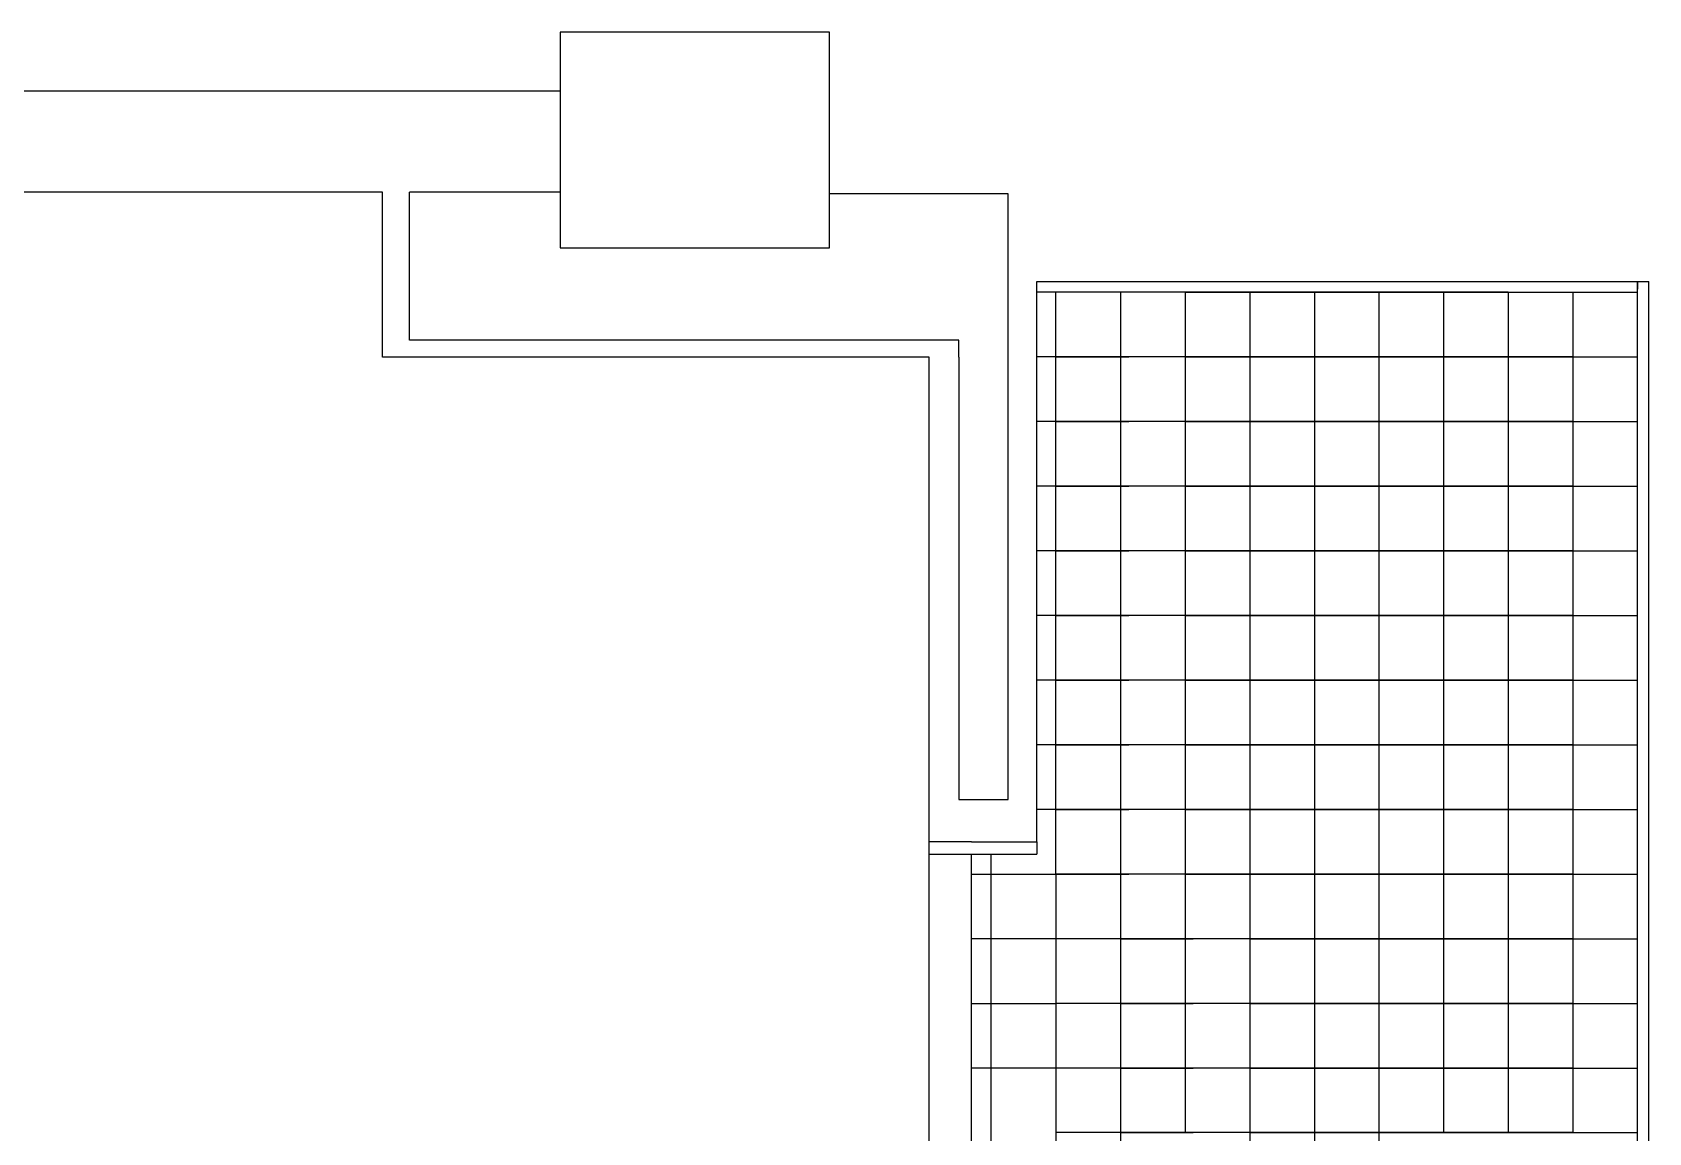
# Model space of a CAD drawing. Header units: millimetres. Extents: x 2377 to 4712, y -254 to 3188.
# Drawn here: x 4113 to 4446.5, y 2912.1 to 3139 of the extents above; entities that cross this region are included whole.
import ezdxf

# ---------------------------------------------------------------- set-up
doc = ezdxf.new("R2010")
doc.units = ezdxf.units.MM

msp = doc.modelspace()

# ---------------------------------------------------------------- linework, layer by layer
for p, q in [((4277.48, 3139.05), (4221.93, 3139.05)), ((4221.93, 3139.05), (4221.93, 3094.6)), ((4277.48, 3105.71), (4277.48, 3139.05)), ((4221.93, 3126.9), (4006.18, 3126.9)), ((4185.29, 3106.11), (4027.21, 3106.11)), ((4185.29, 3072.06), (4185.29, 3106.11)), ((4190.82, 3075.55), (4190.82, 3106.11)), ((4221.93, 3106.11), (4190.82, 3106.11)), ((4314.35, 3105.71), (4277.48, 3105.71)), ((4277.48, 3094.6), (4277.48, 3105.71)), ((4314.35, 2980.82), (4314.35, 3105.71)), ((4221.93, 3094.6), (4277.48, 3094.6)), ((4320.27, 3087.66), (4444.18, 3087.66)), ((4320.27, 2972.06), (4320.27, 3087.66)), ((4350.85, 3085.44), (4320.27, 3085.44)), ((4324.18, 3072.1), (4324.18, 3085.44)), ((4337.52, 3085.44), (4337.52, 3072.1)), ((4364.18, 3085.44), (4350.85, 3085.44)), ((4350.85, 3085.44), (4350.85, 3072.1)), ((4350.85, 3085.44), (4364.18, 3085.44)), ((4377.52, 3085.44), (4364.18, 3085.44)), ((4364.18, 3085.44), (4364.18, 3072.1)), ((4364.18, 3085.44), (4377.52, 3085.44)), ((4390.85, 3085.44), (4377.52, 3085.44)), ((4377.52, 3085.44), (4377.52, 3072.1)), ((4377.52, 3085.44), (4390.85, 3085.44)), ((4404.18, 3085.44), (4390.85, 3085.44)), ((4390.85, 3085.44), (4390.85, 3072.1)), ((4390.85, 3085.44), (4404.18, 3085.44)), ((4417.52, 3085.44), (4404.18, 3085.44)), ((4404.18, 3085.44), (4404.18, 3072.1)), ((4404.18, 3085.44), (4444.18, 3085.44)), ((4417.52, 3085.44), (4417.52, 3072.1)), ((4430.85, 3085.44), (4430.85, 3058.77)), ((4444.18, 2165.45), (4444.18, 3087.66)), ((4444.18, 3087.66), (4446.49, 3087.66)), ((4444.18, 3087.66), (4444.18, 3086.06)), ((4446.49, 2165.45), (4446.49, 3087.66)), ((4304.17, 3075.55), (4190.82, 3075.55)), ((4304.17, 3072.06), (4304.17, 3075.55)), ((4298.05, 3072.06), (4185.29, 3072.06)), ((4298.05, 2972.06), (4298.05, 3072.06)), ((4304.17, 3072.06), (4304.17, 2980.82)), ((4350.85, 3072.1), (4320.27, 3072.1)), ((4324.18, 3058.77), (4324.18, 3072.1)), ((4364.18, 3072.1), (4324.18, 3072.1)), ((4337.52, 3072.1), (4324.18, 3072.1)), ((4324.18, 3072.1), (4337.52, 3072.1)), ((4337.52, 3072.1), (4337.52, 3058.77)), ((4337.52, 3072.1), (4339.22, 3072.1)), ((4350.85, 3072.1), (4337.52, 3072.1)), ((4364.18, 3072.1), (4350.85, 3072.1)), ((4350.85, 3072.1), (4350.85, 3058.77)), ((4350.85, 3072.1), (4364.18, 3072.1)), ((4350.85, 3072.1), (4352.55, 3072.1)), ((4364.18, 3072.1), (4350.85, 3072.1)), ((4350.85, 3072.1), (4364.18, 3072.1)), ((4364.18, 3072.1), (4350.85, 3072.1)), ((4350.85, 3072.1), (4364.18, 3072.1)), ((4377.52, 3072.1), (4364.18, 3072.1)), ((4364.18, 3072.1), (4364.18, 3058.77)), ((4364.18, 3072.1), (4377.52, 3072.1)), ((4377.52, 3072.1), (4364.18, 3072.1)), ((4364.18, 3072.1), (4377.52, 3072.1)), ((4377.52, 3072.1), (4364.18, 3072.1)), ((4364.18, 3072.1), (4377.52, 3072.1)), ((4377.52, 3072.1), (4364.18, 3072.1)), ((4364.18, 3072.1), (4377.52, 3072.1)), ((4390.85, 3072.1), (4377.52, 3072.1)), ((4377.52, 3072.1), (4377.52, 3058.77)), ((4377.52, 3072.1), (4390.85, 3072.1)), ((4390.85, 3072.1), (4377.52, 3072.1)), ((4377.52, 3072.1), (4390.85, 3072.1)), ((4390.85, 3072.1), (4377.52, 3072.1)), ((4377.52, 3072.1), (4390.85, 3072.1)), ((4390.85, 3072.1), (4377.52, 3072.1)), ((4377.52, 3072.1), (4390.85, 3072.1)), ((4404.18, 3072.1), (4390.85, 3072.1)), ((4390.85, 3072.1), (4390.85, 3058.77)), ((4390.85, 3072.1), (4404.18, 3072.1)), ((4404.18, 3072.1), (4390.85, 3072.1)), ((4390.85, 3072.1), (4404.18, 3072.1)), ((4404.18, 3072.1), (4390.85, 3072.1)), ((4390.85, 3072.1), (4404.18, 3072.1)), ((4404.18, 3072.1), (4390.85, 3072.1)), ((4390.85, 3072.1), (4404.18, 3072.1)), ((4417.52, 3072.1), (4404.18, 3072.1)), ((4404.18, 3072.1), (4404.18, 3058.77)), ((4404.18, 3072.1), (4444.18, 3072.1)), ((4417.52, 3072.1), (4404.18, 3072.1)), ((4404.18, 3072.1), (4417.52, 3072.1)), ((4417.52, 3072.1), (4404.18, 3072.1)), ((4404.18, 3072.1), (4430.85, 3072.1)), ((4417.52, 3072.1), (4404.18, 3072.1)), ((4404.18, 3072.1), (4430.85, 3072.1)), ((4417.52, 3072.1), (4417.52, 3058.77)), ((4430.85, 3072.1), (4417.52, 3072.1)), ((4417.52, 3072.1), (4444.18, 3072.1)), ((4430.85, 3072.1), (4430.85, 3045.44)), ((4350.85, 3058.77), (4320.27, 3058.77)), ((4324.18, 3045.44), (4324.18, 3058.77)), ((4364.18, 3058.77), (4324.18, 3058.77)), ((4337.52, 3058.77), (4324.18, 3058.77)), ((4324.18, 3058.77), (4337.52, 3058.77)), ((4337.52, 3058.77), (4337.52, 3045.44)), ((4337.52, 3058.77), (4339.22, 3058.77)), ((4350.85, 3058.77), (4337.52, 3058.77)), ((4364.18, 3058.77), (4350.85, 3058.77)), ((4350.85, 3058.77), (4350.85, 3045.44)), ((4350.85, 3058.77), (4364.18, 3058.77)), ((4350.85, 3058.77), (4352.55, 3058.77)), ((4364.18, 3058.77), (4350.85, 3058.77)), ((4350.85, 3058.77), (4364.18, 3058.77)), ((4364.18, 3058.77), (4350.85, 3058.77)), ((4350.85, 3058.77), (4364.18, 3058.77)), ((4377.52, 3058.77), (4364.18, 3058.77)), ((4364.18, 3058.77), (4364.18, 3045.44)), ((4364.18, 3058.77), (4377.52, 3058.77)), ((4377.52, 3058.77), (4364.18, 3058.77)), ((4364.18, 3058.77), (4377.52, 3058.77)), ((4377.52, 3058.77), (4364.18, 3058.77)), ((4364.18, 3058.77), (4377.52, 3058.77)), ((4377.52, 3058.77), (4364.18, 3058.77)), ((4364.18, 3058.77), (4377.52, 3058.77)), ((4390.85, 3058.77), (4377.52, 3058.77)), ((4377.52, 3058.77), (4377.52, 3045.44)), ((4377.52, 3058.77), (4390.85, 3058.77)), ((4390.85, 3058.77), (4377.52, 3058.77)), ((4377.52, 3058.77), (4390.85, 3058.77)), ((4390.85, 3058.77), (4377.52, 3058.77)), ((4377.52, 3058.77), (4390.85, 3058.77)), ((4390.85, 3058.77), (4377.52, 3058.77)), ((4377.52, 3058.77), (4390.85, 3058.77)), ((4404.18, 3058.77), (4390.85, 3058.77)), ((4390.85, 3058.77), (4390.85, 3045.44)), ((4390.85, 3058.77), (4404.18, 3058.77)), ((4404.18, 3058.77), (4390.85, 3058.77)), ((4390.85, 3058.77), (4404.18, 3058.77)), ((4404.18, 3058.77), (4390.85, 3058.77)), ((4390.85, 3058.77), (4404.18, 3058.77)), ((4404.18, 3058.77), (4390.85, 3058.77)), ((4390.85, 3058.77), (4404.18, 3058.77)), ((4417.52, 3058.77), (4404.18, 3058.77)), ((4404.18, 3058.77), (4404.18, 3045.44)), ((4404.18, 3058.77), (4444.18, 3058.77)), ((4417.52, 3058.77), (4404.18, 3058.77)), ((4404.18, 3058.77), (4417.52, 3058.77)), ((4417.52, 3058.77), (4404.18, 3058.77)), ((4404.18, 3058.77), (4430.85, 3058.77)), ((4417.52, 3058.77), (4404.18, 3058.77)), ((4404.18, 3058.77), (4430.85, 3058.77)), ((4417.52, 3058.77), (4417.52, 3045.44)), ((4430.85, 3058.77), (4417.52, 3058.77)), ((4417.52, 3058.77), (4444.18, 3058.77)), ((4430.85, 3058.77), (4430.85, 3032.1)), ((4350.85, 3045.44), (4320.27, 3045.44)), ((4324.18, 3032.1), (4324.18, 3045.44)), ((4364.18, 3045.44), (4324.18, 3045.44)), ((4337.52, 3045.44), (4324.18, 3045.44)), ((4324.18, 3045.44), (4337.52, 3045.44)), ((4337.52, 3045.44), (4337.52, 3032.1)), ((4337.52, 3045.44), (4339.22, 3045.44)), ((4350.85, 3045.44), (4337.52, 3045.44)), ((4364.18, 3045.44), (4350.85, 3045.44)), ((4350.85, 3045.44), (4350.85, 3032.1)), ((4350.85, 3045.44), (4364.18, 3045.44)), ((4350.85, 3045.44), (4352.55, 3045.44)), ((4364.18, 3045.44), (4350.85, 3045.44)), ((4350.85, 3045.44), (4364.18, 3045.44)), ((4364.18, 3045.44), (4350.85, 3045.44)), ((4350.85, 3045.44), (4364.18, 3045.44)), ((4377.52, 3045.44), (4364.18, 3045.44)), ((4364.18, 3045.44), (4364.18, 3032.1)), ((4364.18, 3045.44), (4377.52, 3045.44)), ((4377.52, 3045.44), (4364.18, 3045.44)), ((4364.18, 3045.44), (4377.52, 3045.44)), ((4377.52, 3045.44), (4364.18, 3045.44)), ((4364.18, 3045.44), (4377.52, 3045.44)), ((4377.52, 3045.44), (4364.18, 3045.44)), ((4364.18, 3045.44), (4377.52, 3045.44)), ((4390.85, 3045.44), (4377.52, 3045.44)), ((4377.52, 3045.44), (4377.52, 3032.1)), ((4377.52, 3045.44), (4390.85, 3045.44)), ((4390.85, 3045.44), (4377.52, 3045.44)), ((4377.52, 3045.44), (4390.85, 3045.44)), ((4390.85, 3045.44), (4377.52, 3045.44)), ((4377.52, 3045.44), (4390.85, 3045.44)), ((4390.85, 3045.44), (4377.52, 3045.44)), ((4377.52, 3045.44), (4390.85, 3045.44)), ((4404.18, 3045.44), (4390.85, 3045.44)), ((4390.85, 3045.44), (4390.85, 3032.1)), ((4390.85, 3045.44), (4404.18, 3045.44)), ((4404.18, 3045.44), (4390.85, 3045.44)), ((4390.85, 3045.44), (4404.18, 3045.44)), ((4404.18, 3045.44), (4390.85, 3045.44)), ((4390.85, 3045.44), (4404.18, 3045.44)), ((4404.18, 3045.44), (4390.85, 3045.44)), ((4390.85, 3045.44), (4404.18, 3045.44)), ((4417.52, 3045.44), (4404.18, 3045.44)), ((4404.18, 3045.44), (4404.18, 3032.1)), ((4404.18, 3045.44), (4444.18, 3045.44)), ((4417.52, 3045.44), (4404.18, 3045.44)), ((4404.18, 3045.44), (4417.52, 3045.44)), ((4417.52, 3045.44), (4404.18, 3045.44)), ((4404.18, 3045.44), (4430.85, 3045.44)), ((4417.52, 3045.44), (4404.18, 3045.44)), ((4404.18, 3045.44), (4430.85, 3045.44)), ((4417.52, 3045.44), (4417.52, 3032.1)), ((4430.85, 3045.44), (4417.52, 3045.44)), ((4417.52, 3045.44), (4444.18, 3045.44)), ((4430.85, 3045.44), (4430.85, 3018.77)), ((4350.85, 3032.1), (4320.27, 3032.1)), ((4324.18, 3018.77), (4324.18, 3032.1)), ((4364.18, 3032.1), (4324.18, 3032.1)), ((4337.52, 3032.1), (4324.18, 3032.1)), ((4324.18, 3032.1), (4337.52, 3032.1)), ((4337.52, 3032.1), (4337.52, 3018.77)), ((4337.52, 3032.1), (4339.22, 3032.1)), ((4350.85, 3032.1), (4337.52, 3032.1)), ((4364.18, 3032.1), (4350.85, 3032.1)), ((4350.85, 3032.1), (4350.85, 3018.77)), ((4350.85, 3032.1), (4364.18, 3032.1)), ((4350.85, 3032.1), (4352.55, 3032.1)), ((4364.18, 3032.1), (4350.85, 3032.1)), ((4350.85, 3032.1), (4364.18, 3032.1)), ((4364.18, 3032.1), (4350.85, 3032.1)), ((4350.85, 3032.1), (4364.18, 3032.1)), ((4377.52, 3032.1), (4364.18, 3032.1)), ((4364.18, 3032.1), (4364.18, 3018.77)), ((4364.18, 3032.1), (4377.52, 3032.1)), ((4377.52, 3032.1), (4364.18, 3032.1)), ((4364.18, 3032.1), (4377.52, 3032.1)), ((4377.52, 3032.1), (4364.18, 3032.1)), ((4364.18, 3032.1), (4377.52, 3032.1)), ((4377.52, 3032.1), (4364.18, 3032.1)), ((4364.18, 3032.1), (4377.52, 3032.1)), ((4390.85, 3032.1), (4377.52, 3032.1)), ((4377.52, 3032.1), (4377.52, 3018.77)), ((4377.52, 3032.1), (4390.85, 3032.1)), ((4390.85, 3032.1), (4377.52, 3032.1)), ((4377.52, 3032.1), (4390.85, 3032.1)), ((4390.85, 3032.1), (4377.52, 3032.1)), ((4377.52, 3032.1), (4390.85, 3032.1)), ((4390.85, 3032.1), (4377.52, 3032.1)), ((4377.52, 3032.1), (4390.85, 3032.1)), ((4404.18, 3032.1), (4390.85, 3032.1)), ((4390.85, 3032.1), (4390.85, 3018.77)), ((4390.85, 3032.1), (4404.18, 3032.1)), ((4404.18, 3032.1), (4390.85, 3032.1)), ((4390.85, 3032.1), (4404.18, 3032.1)), ((4404.18, 3032.1), (4390.85, 3032.1)), ((4390.85, 3032.1), (4404.18, 3032.1)), ((4404.18, 3032.1), (4390.85, 3032.1)), ((4390.85, 3032.1), (4404.18, 3032.1)), ((4417.52, 3032.1), (4404.18, 3032.1)), ((4404.18, 3032.1), (4404.18, 3018.77)), ((4404.18, 3032.1), (4444.18, 3032.1)), ((4417.52, 3032.1), (4404.18, 3032.1)), ((4404.18, 3032.1), (4417.52, 3032.1)), ((4417.52, 3032.1), (4404.18, 3032.1)), ((4404.18, 3032.1), (4430.85, 3032.1)), ((4417.52, 3032.1), (4404.18, 3032.1)), ((4404.18, 3032.1), (4430.85, 3032.1)), ((4417.52, 3032.1), (4417.52, 3018.77)), ((4430.85, 3032.1), (4417.52, 3032.1)), ((4417.52, 3032.1), (4444.18, 3032.1)), ((4430.85, 3032.1), (4430.85, 3005.44)), ((4350.85, 3018.77), (4320.27, 3018.77)), ((4324.18, 3005.44), (4324.18, 3018.77)), ((4364.18, 3018.77), (4324.18, 3018.77)), ((4337.52, 3018.77), (4324.18, 3018.77)), ((4324.18, 3018.77), (4337.52, 3018.77)), ((4337.52, 3018.77), (4337.52, 3005.44)), ((4337.52, 3018.77), (4339.22, 3018.77)), ((4350.85, 3018.77), (4337.52, 3018.77)), ((4364.18, 3018.77), (4350.85, 3018.77)), ((4350.85, 3018.77), (4350.85, 3005.44)), ((4350.85, 3018.77), (4364.18, 3018.77)), ((4350.85, 3018.77), (4352.55, 3018.77)), ((4364.18, 3018.77), (4350.85, 3018.77)), ((4350.85, 3018.77), (4364.18, 3018.77)), ((4364.18, 3018.77), (4350.85, 3018.77)), ((4350.85, 3018.77), (4364.18, 3018.77)), ((4377.52, 3018.77), (4364.18, 3018.77)), ((4364.18, 3018.77), (4364.18, 3005.44)), ((4364.18, 3018.77), (4377.52, 3018.77)), ((4377.52, 3018.77), (4364.18, 3018.77)), ((4364.18, 3018.77), (4377.52, 3018.77)), ((4377.52, 3018.77), (4364.18, 3018.77)), ((4364.18, 3018.77), (4377.52, 3018.77)), ((4377.52, 3018.77), (4364.18, 3018.77)), ((4364.18, 3018.77), (4377.52, 3018.77)), ((4390.85, 3018.77), (4377.52, 3018.77)), ((4377.52, 3018.77), (4377.52, 3005.44)), ((4377.52, 3018.77), (4390.85, 3018.77)), ((4390.85, 3018.77), (4377.52, 3018.77)), ((4377.52, 3018.77), (4390.85, 3018.77)), ((4390.85, 3018.77), (4377.52, 3018.77)), ((4377.52, 3018.77), (4390.85, 3018.77)), ((4390.85, 3018.77), (4377.52, 3018.77)), ((4377.52, 3018.77), (4390.85, 3018.77)), ((4404.18, 3018.77), (4390.85, 3018.77)), ((4390.85, 3018.77), (4390.85, 3005.44)), ((4390.85, 3018.77), (4404.18, 3018.77)), ((4404.18, 3018.77), (4390.85, 3018.77)), ((4390.85, 3018.77), (4404.18, 3018.77)), ((4404.18, 3018.77), (4390.85, 3018.77)), ((4390.85, 3018.77), (4404.18, 3018.77)), ((4404.18, 3018.77), (4390.85, 3018.77)), ((4390.85, 3018.77), (4404.18, 3018.77)), ((4417.52, 3018.77), (4404.18, 3018.77)), ((4404.18, 3018.77), (4404.18, 3005.44)), ((4404.18, 3018.77), (4444.18, 3018.77)), ((4417.52, 3018.77), (4404.18, 3018.77)), ((4404.18, 3018.77), (4417.52, 3018.77)), ((4417.52, 3018.77), (4404.18, 3018.77)), ((4404.18, 3018.77), (4430.85, 3018.77)), ((4417.52, 3018.77), (4404.18, 3018.77)), ((4404.18, 3018.77), (4430.85, 3018.77)), ((4417.52, 3018.77), (4417.52, 3005.44)), ((4430.85, 3018.77), (4417.52, 3018.77)), ((4417.52, 3018.77), (4444.18, 3018.77)), ((4430.85, 3018.77), (4430.85, 2992.11)), ((4350.85, 3005.44), (4320.27, 3005.44)), ((4324.18, 2992.11), (4324.18, 3005.44)), ((4364.18, 3005.44), (4324.18, 3005.44)), ((4337.52, 3005.44), (4324.18, 3005.44)), ((4324.18, 3005.44), (4337.52, 3005.44)), ((4337.52, 3005.44), (4337.52, 2992.11)), ((4337.52, 3005.44), (4339.22, 3005.44)), ((4350.85, 3005.44), (4337.52, 3005.44)), ((4364.18, 3005.44), (4350.85, 3005.44)), ((4350.85, 3005.44), (4350.85, 2992.11)), ((4350.85, 3005.44), (4364.18, 3005.44)), ((4350.85, 3005.44), (4352.55, 3005.44)), ((4364.18, 3005.44), (4350.85, 3005.44)), ((4350.85, 3005.44), (4364.18, 3005.44)), ((4364.18, 3005.44), (4350.85, 3005.44)), ((4350.85, 3005.44), (4364.18, 3005.44)), ((4377.52, 3005.44), (4364.18, 3005.44)), ((4364.18, 3005.44), (4364.18, 2992.11)), ((4364.18, 3005.44), (4377.52, 3005.44)), ((4377.52, 3005.44), (4364.18, 3005.44)), ((4364.18, 3005.44), (4377.52, 3005.44)), ((4377.52, 3005.44), (4364.18, 3005.44)), ((4364.18, 3005.44), (4377.52, 3005.44)), ((4377.52, 3005.44), (4364.18, 3005.44)), ((4364.18, 3005.44), (4377.52, 3005.44)), ((4390.85, 3005.44), (4377.52, 3005.44)), ((4377.52, 3005.44), (4377.52, 2992.11)), ((4377.52, 3005.44), (4390.85, 3005.44)), ((4390.85, 3005.44), (4377.52, 3005.44)), ((4377.52, 3005.44), (4390.85, 3005.44)), ((4390.85, 3005.44), (4377.52, 3005.44)), ((4377.52, 3005.44), (4390.85, 3005.44)), ((4390.85, 3005.44), (4377.52, 3005.44)), ((4377.52, 3005.44), (4390.85, 3005.44)), ((4404.18, 3005.44), (4390.85, 3005.44)), ((4390.85, 3005.44), (4390.85, 2992.11)), ((4390.85, 3005.44), (4404.18, 3005.44)), ((4404.18, 3005.44), (4390.85, 3005.44)), ((4390.85, 3005.44), (4404.18, 3005.44)), ((4404.18, 3005.44), (4390.85, 3005.44)), ((4390.85, 3005.44), (4404.18, 3005.44)), ((4404.18, 3005.44), (4390.85, 3005.44)), ((4390.85, 3005.44), (4404.18, 3005.44)), ((4417.52, 3005.44), (4404.18, 3005.44)), ((4404.18, 3005.44), (4404.18, 2992.11)), ((4404.18, 3005.44), (4444.18, 3005.44)), ((4417.52, 3005.44), (4404.18, 3005.44)), ((4404.18, 3005.44), (4417.52, 3005.44)), ((4417.52, 3005.44), (4404.18, 3005.44)), ((4404.18, 3005.44), (4430.85, 3005.44)), ((4417.52, 3005.44), (4404.18, 3005.44)), ((4404.18, 3005.44), (4430.85, 3005.44)), ((4417.52, 3005.44), (4417.52, 2992.11)), ((4430.85, 3005.44), (4417.52, 3005.44)), ((4417.52, 3005.44), (4444.18, 3005.44)), ((4430.85, 3005.44), (4430.85, 2978.77)), ((4350.85, 2992.11), (4320.27, 2992.11)), ((4324.18, 2978.77), (4324.18, 2992.11)), ((4364.18, 2992.11), (4324.18, 2992.11)), ((4337.52, 2992.11), (4324.18, 2992.11)), ((4324.18, 2992.11), (4337.52, 2992.11)), ((4337.52, 2992.11), (4337.52, 2978.77)), ((4337.52, 2992.11), (4339.22, 2992.11)), ((4350.85, 2992.11), (4337.52, 2992.11)), ((4364.18, 2992.11), (4350.85, 2992.11)), ((4350.85, 2992.11), (4350.85, 2978.77)), ((4350.85, 2992.11), (4364.18, 2992.11)), ((4350.85, 2992.11), (4352.55, 2992.11)), ((4364.18, 2992.11), (4350.85, 2992.11)), ((4350.85, 2992.11), (4364.18, 2992.11)), ((4364.18, 2992.11), (4350.85, 2992.11)), ((4350.85, 2992.11), (4364.18, 2992.11)), ((4377.52, 2992.11), (4364.18, 2992.11)), ((4364.18, 2992.11), (4364.18, 2978.77)), ((4364.18, 2992.11), (4377.52, 2992.11)), ((4377.52, 2992.11), (4364.18, 2992.11)), ((4364.18, 2992.11), (4377.52, 2992.11)), ((4377.52, 2992.11), (4364.18, 2992.11)), ((4364.18, 2992.11), (4377.52, 2992.11)), ((4377.52, 2992.11), (4364.18, 2992.11)), ((4364.18, 2992.11), (4377.52, 2992.11)), ((4390.85, 2992.11), (4377.52, 2992.11)), ((4377.52, 2992.11), (4377.52, 2978.77)), ((4377.52, 2992.11), (4390.85, 2992.11)), ((4390.85, 2992.11), (4377.52, 2992.11)), ((4377.52, 2992.11), (4390.85, 2992.11)), ((4390.85, 2992.11), (4377.52, 2992.11)), ((4377.52, 2992.11), (4390.85, 2992.11)), ((4390.85, 2992.11), (4377.52, 2992.11)), ((4377.52, 2992.11), (4390.85, 2992.11)), ((4404.18, 2992.11), (4390.85, 2992.11)), ((4390.85, 2992.11), (4390.85, 2978.77)), ((4390.85, 2992.11), (4404.18, 2992.11)), ((4404.18, 2992.11), (4390.85, 2992.11)), ((4390.85, 2992.11), (4404.18, 2992.11)), ((4404.18, 2992.11), (4390.85, 2992.11)), ((4390.85, 2992.11), (4404.18, 2992.11)), ((4404.18, 2992.11), (4390.85, 2992.11)), ((4390.85, 2992.11), (4404.18, 2992.11)), ((4417.52, 2992.11), (4404.18, 2992.11)), ((4404.18, 2992.11), (4404.18, 2978.77)), ((4404.18, 2992.11), (4444.18, 2992.11)), ((4417.52, 2992.11), (4404.18, 2992.11)), ((4404.18, 2992.11), (4417.52, 2992.11)), ((4417.52, 2992.11), (4404.18, 2992.11)), ((4404.18, 2992.11), (4430.85, 2992.11)), ((4417.52, 2992.11), (4404.18, 2992.11)), ((4404.18, 2992.11), (4430.85, 2992.11)), ((4417.52, 2992.11), (4417.52, 2978.77)), ((4430.85, 2992.11), (4417.52, 2992.11)), ((4417.52, 2992.11), (4444.18, 2992.11)), ((4430.85, 2992.11), (4430.85, 2965.44)), ((4304.17, 2980.82), (4314.35, 2980.82)), ((4350.85, 2978.77), (4320.27, 2978.77)), ((4324.18, 2965.44), (4324.18, 2978.77)), ((4364.18, 2978.77), (4324.18, 2978.77)), ((4337.52, 2978.77), (4324.18, 2978.77)), ((4324.18, 2978.77), (4337.52, 2978.77)), ((4337.52, 2978.77), (4337.52, 2965.44)), ((4337.52, 2978.77), (4339.22, 2978.77)), ((4350.85, 2978.77), (4337.52, 2978.77)), ((4364.18, 2978.77), (4350.85, 2978.77)), ((4350.85, 2978.77), (4350.85, 2965.44)), ((4350.85, 2978.77), (4364.18, 2978.77)), ((4350.85, 2978.77), (4352.55, 2978.77)), ((4364.18, 2978.77), (4350.85, 2978.77)), ((4350.85, 2978.77), (4364.18, 2978.77)), ((4364.18, 2978.77), (4350.85, 2978.77)), ((4350.85, 2978.77), (4364.18, 2978.77)), ((4377.52, 2978.77), (4364.18, 2978.77)), ((4364.18, 2978.77), (4364.18, 2965.44)), ((4364.18, 2978.77), (4377.52, 2978.77)), ((4377.52, 2978.77), (4364.18, 2978.77)), ((4364.18, 2978.77), (4377.52, 2978.77)), ((4377.52, 2978.77), (4364.18, 2978.77)), ((4364.18, 2978.77), (4377.52, 2978.77)), ((4377.52, 2978.77), (4364.18, 2978.77)), ((4364.18, 2978.77), (4377.52, 2978.77)), ((4390.85, 2978.77), (4377.52, 2978.77)), ((4377.52, 2978.77), (4377.52, 2965.44)), ((4377.52, 2978.77), (4390.85, 2978.77)), ((4390.85, 2978.77), (4377.52, 2978.77)), ((4377.52, 2978.77), (4390.85, 2978.77)), ((4390.85, 2978.77), (4377.52, 2978.77)), ((4377.52, 2978.77), (4390.85, 2978.77)), ((4390.85, 2978.77), (4377.52, 2978.77)), ((4377.52, 2978.77), (4390.85, 2978.77)), ((4404.18, 2978.77), (4390.85, 2978.77)), ((4390.85, 2978.77), (4390.85, 2965.44)), ((4390.85, 2978.77), (4404.18, 2978.77)), ((4404.18, 2978.77), (4390.85, 2978.77)), ((4390.85, 2978.77), (4404.18, 2978.77)), ((4404.18, 2978.77), (4390.85, 2978.77)), ((4390.85, 2978.77), (4404.18, 2978.77)), ((4404.18, 2978.77), (4390.85, 2978.77)), ((4390.85, 2978.77), (4404.18, 2978.77)), ((4417.52, 2978.77), (4404.18, 2978.77)), ((4404.18, 2978.77), (4404.18, 2965.44)), ((4404.18, 2978.77), (4444.18, 2978.77)), ((4417.52, 2978.77), (4404.18, 2978.77)), ((4404.18, 2978.77), (4417.52, 2978.77)), ((4417.52, 2978.77), (4404.18, 2978.77)), ((4404.18, 2978.77), (4430.85, 2978.77)), ((4417.52, 2978.77), (4404.18, 2978.77)), ((4404.18, 2978.77), (4430.85, 2978.77)), ((4417.52, 2978.77), (4417.52, 2965.44)), ((4430.85, 2978.77), (4417.52, 2978.77)), ((4417.52, 2978.77), (4444.18, 2978.77)), ((4430.85, 2978.77), (4430.85, 2952.11)), ((4306.77, 2972.06), (4298.05, 2972.06)), ((4298.05, 2969.55), (4298.05, 2972.06)), ((4306.77, 2972.06), (4320.27, 2972.06)), ((4320.27, 2972.06), (4320.27, 2969.55)), ((4298.05, 2636.22), (4298.05, 2969.55)), ((4298.05, 2969.55), (4306.77, 2969.55)), ((4306.77, 2636.22), (4306.77, 2969.55)), ((4306.77, 2969.55), (4320.27, 2969.55)), ((4306.77, 2969.55), (4320.27, 2969.55)), ((4310.85, 2952.11), (4310.85, 2969.55)), ((4306.77, 2965.44), (4324.18, 2965.44)), ((4324.18, 2965.44), (4324.18, 2565.44)), ((4364.18, 2965.44), (4324.18, 2965.44)), ((4337.52, 2965.44), (4324.18, 2965.44)), ((4324.18, 2965.44), (4337.52, 2965.44)), ((4337.52, 2965.44), (4337.52, 2632.11)), ((4337.52, 2965.44), (4339.22, 2965.44)), ((4350.85, 2965.44), (4337.52, 2965.44)), ((4350.85, 2965.44), (4352.55, 2965.44)), ((4350.85, 2965.44), (4350.85, 2952.11)), ((4364.18, 2965.44), (4350.85, 2965.44)), ((4350.85, 2965.44), (4364.18, 2965.44)), ((4364.18, 2965.44), (4350.85, 2965.44)), ((4350.85, 2965.44), (4364.18, 2965.44)), ((4377.52, 2965.44), (4364.18, 2965.44)), ((4364.18, 2965.44), (4364.18, 2952.11)), ((4364.18, 2965.44), (4377.52, 2965.44)), ((4377.52, 2965.44), (4364.18, 2965.44)), ((4364.18, 2965.44), (4377.52, 2965.44)), ((4377.52, 2965.44), (4364.18, 2965.44)), ((4364.18, 2965.44), (4377.52, 2965.44)), ((4390.85, 2965.44), (4377.52, 2965.44)), ((4377.52, 2965.44), (4377.52, 2952.11)), ((4377.52, 2965.44), (4390.85, 2965.44)), ((4390.85, 2965.44), (4377.52, 2965.44)), ((4377.52, 2965.44), (4390.85, 2965.44)), ((4390.85, 2965.44), (4377.52, 2965.44)), ((4377.52, 2965.44), (4390.85, 2965.44)), ((4404.18, 2965.44), (4390.85, 2965.44)), ((4390.85, 2965.44), (4390.85, 2952.11)), ((4390.85, 2965.44), (4404.18, 2965.44)), ((4404.18, 2965.44), (4390.85, 2965.44)), ((4390.85, 2965.44), (4404.18, 2965.44)), ((4404.18, 2965.44), (4390.85, 2965.44)), ((4390.85, 2965.44), (4404.18, 2965.44)), ((4417.52, 2965.44), (4404.18, 2965.44)), ((4404.18, 2965.44), (4404.18, 2952.11)), ((4404.18, 2965.44), (4417.52, 2965.44)), ((4417.52, 2965.44), (4404.18, 2965.44)), ((4404.18, 2965.44), (4430.85, 2965.44)), ((4417.52, 2965.44), (4404.18, 2965.44)), ((4404.18, 2965.44), (4430.85, 2965.44)), ((4430.85, 2965.44), (4417.52, 2965.44)), ((4417.52, 2965.44), (4417.52, 2952.11)), ((4417.52, 2965.44), (4444.18, 2965.44)), ((4324.18, 2952.11), (4306.77, 2952.11)), ((4310.85, 2938.77), (4310.85, 2952.11)), ((4364.18, 2952.11), (4324.18, 2952.11)), ((4337.52, 2952.11), (4324.18, 2952.11)), ((4350.85, 2952.11), (4337.52, 2952.11)), ((4337.52, 2952.11), (4350.85, 2952.11)), ((4350.85, 2952.11), (4352.55, 2952.11)), ((4350.85, 2952.11), (4350.85, 2938.77)), ((4364.18, 2952.11), (4350.85, 2952.11)), ((4377.52, 2952.11), (4364.18, 2952.11)), ((4364.18, 2952.11), (4364.18, 2938.77)), ((4364.18, 2952.11), (4377.52, 2952.11)), ((4377.52, 2952.11), (4364.18, 2952.11)), ((4364.18, 2952.11), (4377.52, 2952.11)), ((4390.85, 2952.11), (4377.52, 2952.11)), ((4377.52, 2952.11), (4377.52, 2938.77)), ((4377.52, 2952.11), (4390.85, 2952.11)), ((4390.85, 2952.11), (4377.52, 2952.11)), ((4377.52, 2952.11), (4390.85, 2952.11)), ((4404.18, 2952.11), (4390.85, 2952.11)), ((4390.85, 2952.11), (4390.85, 2938.77)), ((4390.85, 2952.11), (4404.18, 2952.11)), ((4404.18, 2952.11), (4390.85, 2952.11)), ((4390.85, 2952.11), (4404.18, 2952.11)), ((4417.52, 2952.11), (4404.18, 2952.11)), ((4404.18, 2952.11), (4404.18, 2938.77)), ((4404.18, 2952.11), (4417.52, 2952.11)), ((4417.52, 2952.11), (4404.18, 2952.11)), ((4404.18, 2952.11), (4417.52, 2952.11)), ((4430.85, 2952.11), (4417.52, 2952.11)), ((4417.52, 2952.11), (4417.52, 2938.77)), ((4417.52, 2952.11), (4444.18, 2952.11)), ((4430.85, 2952.11), (4417.52, 2952.11)), ((4417.52, 2952.11), (4444.18, 2952.11)), ((4430.85, 2952.11), (4430.85, 2938.77)), ((4306.77, 2938.77), (4324.18, 2938.77)), ((4310.85, 2925.44), (4310.85, 2938.77)), ((4364.18, 2938.77), (4324.18, 2938.77)), ((4364.18, 2938.77), (4324.18, 2938.77)), ((4337.52, 2938.77), (4324.18, 2938.77)), ((4350.85, 2938.77), (4337.52, 2938.77)), ((4337.52, 2938.77), (4350.85, 2938.77)), ((4350.85, 2938.77), (4352.55, 2938.77)), ((4350.85, 2938.77), (4350.85, 2925.44)), ((4350.85, 2938.77), (4352.55, 2938.77)), ((4364.18, 2938.77), (4350.85, 2938.77)), ((4377.52, 2938.77), (4364.18, 2938.77)), ((4364.18, 2938.77), (4364.18, 2925.44)), ((4364.18, 2938.77), (4377.52, 2938.77)), ((4377.52, 2938.77), (4364.18, 2938.77)), ((4364.18, 2938.77), (4377.52, 2938.77)), ((4377.52, 2938.77), (4364.18, 2938.77)), ((4364.18, 2938.77), (4377.52, 2938.77)), ((4390.85, 2938.77), (4377.52, 2938.77)), ((4377.52, 2938.77), (4377.52, 2925.44)), ((4377.52, 2938.77), (4390.85, 2938.77)), ((4390.85, 2938.77), (4377.52, 2938.77)), ((4377.52, 2938.77), (4390.85, 2938.77)), ((4390.85, 2938.77), (4377.52, 2938.77)), ((4377.52, 2938.77), (4390.85, 2938.77)), ((4404.18, 2938.77), (4390.85, 2938.77)), ((4390.85, 2938.77), (4390.85, 2925.44)), ((4390.85, 2938.77), (4404.18, 2938.77)), ((4404.18, 2938.77), (4390.85, 2938.77)), ((4390.85, 2938.77), (4404.18, 2938.77)), ((4404.18, 2938.77), (4390.85, 2938.77)), ((4390.85, 2938.77), (4404.18, 2938.77)), ((4417.52, 2938.77), (4404.18, 2938.77)), ((4404.18, 2938.77), (4404.18, 2925.44)), ((4404.18, 2938.77), (4417.52, 2938.77)), ((4417.52, 2938.77), (4404.18, 2938.77)), ((4404.18, 2938.77), (4417.52, 2938.77)), ((4417.52, 2938.77), (4404.18, 2938.77)), ((4404.18, 2938.77), (4417.52, 2938.77)), ((4430.85, 2938.77), (4417.52, 2938.77)), ((4417.52, 2938.77), (4417.52, 2925.44)), ((4417.52, 2938.77), (4444.18, 2938.77)), ((4430.85, 2938.77), (4417.52, 2938.77)), ((4417.52, 2938.77), (4444.18, 2938.77)), ((4430.85, 2938.77), (4417.52, 2938.77)), ((4417.52, 2938.77), (4444.18, 2938.77)), ((4430.85, 2938.77), (4430.85, 2925.44)), ((4324.18, 2925.44), (4306.77, 2925.44)), ((4310.85, 2912.11), (4310.85, 2925.44)), ((4364.18, 2925.44), (4324.18, 2925.44)), ((4337.52, 2925.44), (4324.18, 2925.44)), ((4350.85, 2925.44), (4337.52, 2925.44)), ((4337.52, 2925.44), (4350.85, 2925.44)), ((4350.85, 2925.44), (4352.55, 2925.44)), ((4350.85, 2925.44), (4350.85, 2912.11)), ((4364.18, 2925.44), (4350.85, 2925.44)), ((4377.52, 2925.44), (4364.18, 2925.44)), ((4364.18, 2925.44), (4364.18, 2912.11)), ((4364.18, 2925.44), (4377.52, 2925.44)), ((4377.52, 2925.44), (4364.18, 2925.44)), ((4364.18, 2925.44), (4377.52, 2925.44)), ((4390.85, 2925.44), (4377.52, 2925.44)), ((4377.52, 2925.44), (4377.52, 2912.11)), ((4377.52, 2925.44), (4390.85, 2925.44)), ((4390.85, 2925.44), (4377.52, 2925.44)), ((4377.52, 2925.44), (4390.85, 2925.44)), ((4404.18, 2925.44), (4390.85, 2925.44)), ((4390.85, 2925.44), (4390.85, 2912.11)), ((4390.85, 2925.44), (4404.18, 2925.44)), ((4404.18, 2925.44), (4390.85, 2925.44)), ((4390.85, 2925.44), (4404.18, 2925.44)), ((4417.52, 2925.44), (4404.18, 2925.44)), ((4404.18, 2925.44), (4404.18, 2912.11)), ((4404.18, 2925.44), (4417.52, 2925.44)), ((4417.52, 2925.44), (4404.18, 2925.44)), ((4404.18, 2925.44), (4417.52, 2925.44)), ((4430.85, 2925.44), (4417.52, 2925.44)), ((4417.52, 2925.44), (4417.52, 2912.11)), ((4417.52, 2925.44), (4444.18, 2925.44)), ((4430.85, 2925.44), (4417.52, 2925.44)), ((4417.52, 2925.44), (4444.18, 2925.44)), ((4430.85, 2925.44), (4430.85, 2912.11)), ((4310.85, 2898.77), (4310.85, 2912.11)), ((4364.18, 2912.11), (4324.18, 2912.11)), ((4337.52, 2912.11), (4324.18, 2912.11)), ((4350.85, 2912.11), (4337.52, 2912.11)), ((4337.52, 2912.11), (4350.85, 2912.11)), ((4350.85, 2912.11), (4352.55, 2912.11)), ((4364.18, 2912.11), (4350.85, 2912.11)), ((4364.18, 2912.11), (4364.18, 2898.77)), ((4364.18, 2912.11), (4377.52, 2912.11)), ((4377.52, 2912.11), (4364.18, 2912.11)), ((4364.18, 2912.11), (4377.52, 2912.11)), ((4377.52, 2912.11), (4364.18, 2912.11)), ((4364.18, 2912.11), (4377.52, 2912.11)), ((4377.52, 2912.11), (4377.52, 2898.77)), ((4377.52, 2912.11), (4390.85, 2912.11)), ((4390.85, 2912.11), (4377.52, 2912.11)), ((4377.52, 2912.11), (4390.85, 2912.11)), ((4390.85, 2912.11), (4377.52, 2912.11)), ((4377.52, 2912.11), (4390.85, 2912.11)), ((4390.85, 2912.11), (4390.85, 2898.77)), ((4390.85, 2912.11), (4404.18, 2912.11)), ((4404.18, 2912.11), (4390.85, 2912.11)), ((4390.85, 2912.11), (4404.18, 2912.11)), ((4404.18, 2912.11), (4417.52, 2912.11)), ((4417.52, 2912.11), (4404.18, 2912.11)), ((4404.18, 2912.11), (4417.52, 2912.11)), ((4417.52, 2912.11), (4444.18, 2912.11)), ((4430.85, 2912.11), (4417.52, 2912.11)), ((4417.52, 2912.11), (4444.18, 2912.11))]:
    msp.add_line(p, q)

doc.saveas('drawing.dxf')
